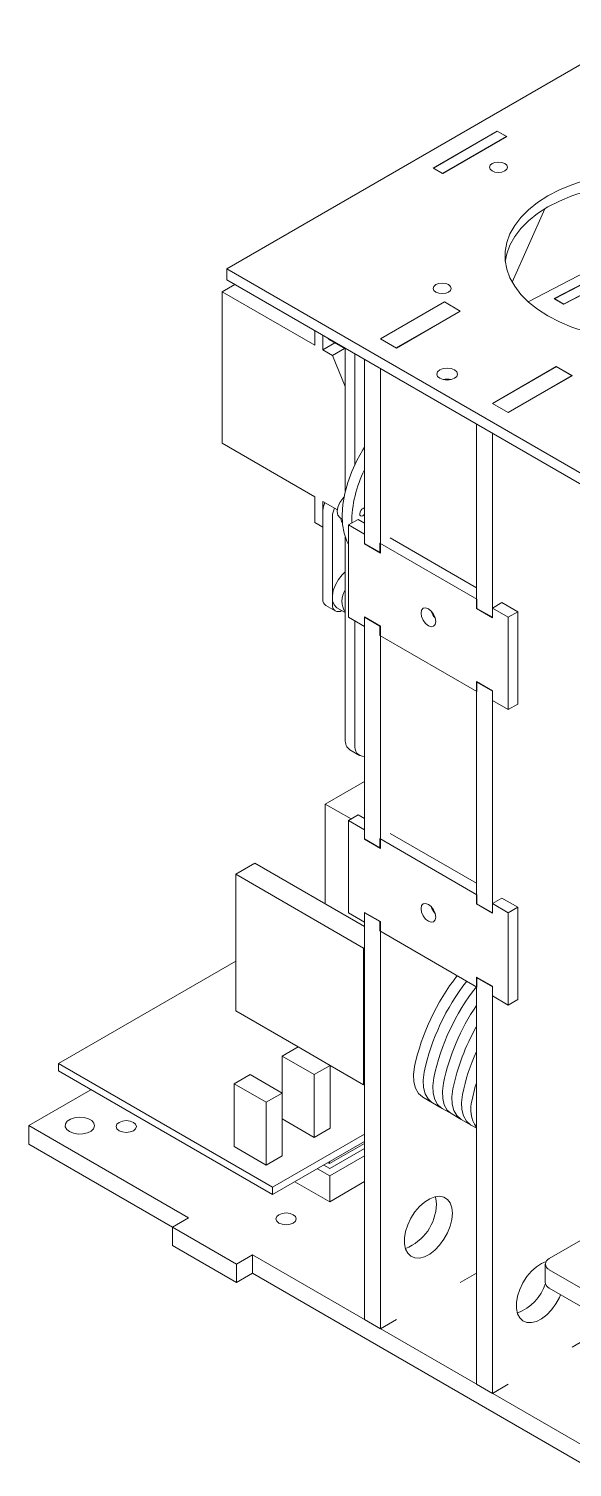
# Model space of a CAD drawing. Header units: millimetres. Extents: x -892 to 1085, y 100 to 1264.
# Drawn here: x 731.1 to 851.3, y 905.5 to 1223.5 of the extents above; entities that cross this region are included whole.
import ezdxf

# ---------------------------------------------------------------- set-up
doc = ezdxf.new("R2010")
doc.units = ezdxf.units.MM

msp = doc.modelspace()

# ---------------------------------------------------------------- linework, layer by layer
at = {"color": 7, "linetype": 'Continuous', "lineweight": 15}
for p, q in [((866.8, 1223.52), (774.88, 1170.46)), ((820.55, 1192.74), (834.7, 1200.91)), ((834.73, 1200.89), (820.59, 1192.72)), ((822.64, 1191.54), (836.78, 1199.7)), ((822.68, 1191.52), (836.82, 1199.68)), ((834.7, 1200.91), (836.82, 1199.68)), ((836.78, 1199.7), (834.73, 1200.89)), ((820.55, 1192.74), (822.68, 1191.52)), ((820.59, 1192.72), (822.64, 1191.54)), ((845.23, 1183.71), (838.01, 1167.52)), ((841.58, 1163.17), (862.89, 1174.23)), ((774.88, 1170.46), (863.97, 1119.02)), ((774.88, 1170.46), (774.88, 1168.01)), ((861.44, 1171.19), (847.32, 1163.86)), ((861.48, 1171.17), (847.36, 1163.84)), ((774.88, 1168.01), (863.97, 1116.57)), ((849.41, 1162.65), (863.53, 1169.99)), ((849.44, 1162.63), (863.57, 1169.97)), ((776.65, 1166.98), (773.89, 1165.39)), ((773.89, 1165.39), (773.89, 1131.91)), ((794.39, 1153.55), (773.89, 1165.39)), ((847.32, 1163.86), (849.44, 1162.63)), ((847.36, 1163.84), (849.41, 1162.65)), ((823.03, 1163.15), (808.89, 1154.99)), ((823.06, 1163.13), (808.92, 1154.96)), ((812.39, 1152.96), (826.53, 1161.13)), ((826.56, 1161.11), (812.42, 1152.94)), ((826.56, 1161.11), (823.03, 1163.15)), ((826.53, 1161.13), (823.06, 1163.13)), ((794.39, 1156.74), (794.39, 1153.55)), ((796.16, 1155.72), (796.16, 1152.53)), ((797.3, 1155.06), (797.66, 1154.76)), ((797.66, 1154.76), (801.11, 1152.77)), ((812.42, 1152.94), (808.89, 1154.99)), ((808.92, 1154.96), (812.39, 1152.96)), ((796.16, 1152.53), (798.84, 1154.08)), ((798.28, 1151.31), (796.16, 1152.53)), ((798.28, 1151.31), (800.96, 1152.85)), ((801.11, 1144.45), (798.28, 1151.31)), ((801.11, 1121.3), (801.11, 1152.86)), ((803.23, 1127.22), (803.23, 1151.64)), ((805.35, 1150.41), (805.35, 1109.67)), ((808.89, 1148.37), (808.89, 1107.63)), ((847.78, 1148.86), (833.64, 1140.7)), ((847.81, 1148.84), (833.67, 1140.68)), ((851.31, 1146.82), (847.78, 1148.86)), ((851.28, 1146.84), (847.81, 1148.84)), ((837.14, 1138.68), (851.28, 1146.84)), ((851.31, 1146.82), (837.17, 1138.66)), ((837.17, 1138.66), (833.64, 1140.7)), ((833.67, 1140.68), (837.14, 1138.68)), ((830.1, 1136.13), (830.1, 1095.38)), ((833.64, 1134.08), (833.64, 1093.34)), ((794.39, 1120.07), (773.89, 1131.91)), ((794.39, 1120.07), (794.39, 1114.36)), ((799.37, 1117.2), (796.16, 1119.05)), ((796.16, 1119.05), (796.16, 1113.34)), ((796.16, 1097.41), (796.16, 1117.01)), ((794.39, 1114.36), (796.16, 1113.34)), ((798.28, 1098.4), (798.28, 1115.79)), ((799.96, 1115.43), (800.41, 1115.18)), ((800.15, 1115.23), (800.16, 1115.32)), ((803.94, 1115.06), (801.82, 1113.83)), ((805.35, 1111.79), (801.82, 1113.83)), ((801.82, 1113.83), (801.82, 1093.42)), ((805.35, 1114.24), (803.94, 1115.06)), ((801.11, 1066.39), (801.11, 1111.1)), ((805.35, 1109.75), (805.35, 1111.79)), ((808.75, 1109.83), (808.75, 1107.79)), ((830.24, 1097.42), (808.75, 1109.83)), ((830.1, 1099.95), (811.01, 1110.97)), ((808.75, 1107.79), (805.35, 1109.75)), ((808.89, 1107.63), (805.35, 1109.67)), ((798.28, 1096.19), (798.28, 1097.25)), ((830.24, 1095.38), (830.24, 1097.42)), ((796.78, 1096.04), (798.9, 1094.82)), ((799.28, 1095.51), (801.11, 1094.46)), ((833.64, 1093.34), (830.1, 1095.38)), ((833.64, 1093.42), (830.24, 1095.38)), ((835.76, 1096.69), (833.64, 1095.46)), ((837.17, 1093.42), (833.64, 1095.46)), ((833.64, 1095.46), (833.64, 1093.42)), ((839.29, 1094.65), (835.76, 1096.69)), ((839.29, 1094.65), (837.17, 1093.42)), ((839.29, 1074.23), (839.29, 1094.65)), ((801.82, 1093.42), (805.35, 1091.38)), ((803.23, 1065.16), (803.23, 1092.6)), ((808.89, 1091.46), (805.35, 1093.5)), ((805.35, 1093.5), (805.35, 1044.34)), ((805.35, 1093.42), (808.75, 1091.46)), ((805.35, 1091.38), (805.35, 1093.42)), ((808.75, 1091.46), (808.75, 1089.42)), ((808.89, 1091.46), (808.89, 1042.3)), ((837.17, 1073.01), (837.17, 1093.42)), ((808.75, 1089.42), (830.24, 1077.01)), ((833.64, 1077.17), (830.1, 1079.21)), ((830.1, 1079.21), (830.1, 1030.06)), ((830.24, 1079.05), (833.64, 1077.09)), ((830.24, 1077.01), (830.24, 1079.05)), ((833.64, 1077.17), (833.64, 1028.02)), ((833.64, 1077.09), (833.64, 1075.05)), ((833.64, 1075.05), (837.17, 1073.01)), ((839.29, 1074.23), (837.17, 1073.01)), ((802.14, 1064.1), (804.27, 1062.87)), ((805.35, 1057.14), (796.69, 1052.14)), ((802.4, 1048.84), (796.69, 1052.14)), ((796.69, 1052.14), (796.69, 1030.09)), ((803.94, 1049.73), (801.82, 1048.51)), ((805.35, 1048.92), (803.94, 1049.73)), ((805.35, 1046.47), (801.82, 1048.51)), ((801.82, 1048.51), (801.82, 1028.09)), ((805.35, 1044.43), (805.35, 1046.47)), ((808.75, 1042.47), (805.35, 1044.43)), ((808.89, 1042.3), (805.35, 1044.34)), ((808.75, 1044.51), (808.75, 1042.47)), ((830.24, 1032.1), (808.75, 1044.51)), ((830.1, 1034.63), (811.01, 1045.65)), ((781.13, 1039.07), (776.89, 1036.62)), ((805.35, 1025.09), (781.13, 1039.07)), ((776.89, 1036.62), (776.89, 1006.41)), ((805.17, 1020.29), (776.89, 1036.62)), ((830.24, 1030.06), (830.24, 1032.1)), ((835.76, 1031.36), (833.64, 1030.14)), ((839.29, 1029.32), (835.76, 1031.36)), ((801.82, 1028.09), (805.35, 1026.05)), ((808.89, 1026.14), (805.35, 1028.18)), ((805.35, 1028.18), (805.35, 938.19)), ((805.35, 1028.09), (808.75, 1026.14)), ((805.35, 1026.05), (805.35, 1028.09)), ((833.64, 1028.02), (830.1, 1030.06)), ((833.64, 1028.1), (830.24, 1030.06)), ((833.64, 1030.14), (833.64, 1028.1)), ((837.17, 1028.1), (833.64, 1030.14)), ((839.29, 1029.32), (837.17, 1028.1)), ((837.17, 1007.68), (837.17, 1028.1)), ((839.29, 1008.91), (839.29, 1029.32)), ((808.75, 1026.14), (808.75, 1024.09)), ((808.75, 1024.09), (830.24, 1011.68)), ((808.89, 1026.14), (808.89, 936.15)), ((805.35, 1020.4), (805.17, 1020.29)), ((805.17, 1020.29), (805.17, 990.08)), ((776.89, 1017.43), (737.65, 994.78)), ((833.64, 1011.85), (830.1, 1013.89)), ((830.1, 1013.89), (830.1, 923.91)), ((830.24, 1013.73), (833.64, 1011.77)), ((830.24, 1011.68), (830.24, 1013.73)), ((833.64, 1011.85), (833.64, 921.87)), ((833.64, 1011.77), (833.64, 1009.73)), ((833.64, 1009.73), (837.17, 1007.68)), ((839.29, 1008.91), (837.17, 1007.68)), ((790.68, 998.45), (776.89, 1006.41)), ((787.14, 996.41), (790.68, 998.45)), ((787.14, 996.41), (787.14, 988.25)), ((794.21, 992.33), (787.14, 996.41)), ((797.75, 994.37), (790.68, 998.45)), ((737.65, 994.78), (737.65, 993.14)), ((737.65, 994.78), (785.02, 967.43)), ((737.65, 993.14), (785.02, 965.79)), ((776.54, 990.29), (780.07, 992.33)), ((787.14, 988.25), (780.07, 992.33)), ((794.21, 992.33), (797.75, 994.37)), ((794.21, 992.33), (794.21, 978.45)), ((805.17, 990.08), (797.75, 994.37)), ((797.75, 994.37), (797.75, 980.49)), ((744.85, 988.99), (731.11, 981.06)), ((783.61, 986.21), (776.54, 990.29)), ((776.54, 990.29), (776.54, 976.41)), ((805.35, 990.18), (805.17, 990.08)), ((783.61, 986.21), (787.14, 988.25)), ((783.61, 986.21), (783.61, 972.33)), ((787.14, 988.25), (787.14, 974.37)), ((818.28, 987.31), (820.41, 986.08)), ((820.41, 986.08), (822.53, 984.86)), ((822.53, 984.86), (824.65, 983.64)), ((824.65, 983.64), (826.77, 982.41)), ((731.11, 981.06), (766.46, 960.64)), ((731.11, 981.06), (731.11, 976.97)), ((794.21, 978.45), (787.14, 982.53)), ((794.21, 978.45), (797.75, 980.49)), ((826.77, 982.41), (830.1, 980.49)), ((731.11, 976.97), (762.93, 958.6)), ((783.61, 972.33), (776.54, 976.41)), ((785.02, 967.43), (805.35, 979.16)), ((785.02, 965.79), (805.35, 977.53)), ((805.35, 977.11), (797.62, 972.65)), ((783.61, 972.33), (787.14, 974.37)), ((797.62, 972.65), (797.62, 973.07)), ((797.67, 971.58), (805.35, 976.02)), ((797.67, 969.95), (805.35, 974.39)), ((794.94, 971.52), (797.67, 969.95)), ((796.36, 972.34), (797.67, 971.58)), ((797.25, 972.86), (797.62, 972.65)), ((797.67, 964.23), (797.67, 969.95)), ((785.02, 967.43), (785.02, 965.79)), ((789.99, 968.66), (797.67, 964.23)), ((797.67, 964.23), (805.35, 968.67)), ((872.82, 967), (846.24, 951.66)), ((766.46, 960.64), (762.93, 958.6)), ((762.93, 958.6), (777.07, 950.44)), ((762.93, 954.52), (762.93, 958.6)), ((762.93, 954.52), (777.07, 946.36)), ((777.07, 950.44), (780.6, 952.48)), ((780.6, 952.48), (858.38, 907.58)), ((780.6, 948.4), (780.6, 952.48)), ((777.07, 946.36), (777.07, 950.44)), ((777.07, 946.36), (780.6, 948.4)), ((780.6, 948.4), (854.85, 905.54)), ((826.56, 946.36), (830.1, 948.4)), ((845.36, 950.44), (845.36, 946.35)), ((846.24, 949.21), (905.41, 915.05)), ((846.24, 945.13), (905.41, 910.97)), ((808.89, 936.15), (805.35, 938.19)), ((808.89, 936.15), (812.42, 938.19)), ((851.31, 932.07), (854.85, 934.11)), ((833.64, 921.87), (830.1, 923.91)), ((833.64, 921.87), (837.17, 923.91))]:
    msp.add_line(p, q, dxfattribs=at)
at = {"color": 7, "linetype": 'Continuous', "lineweight": 15, "flags": 128}
for points in [[(836.39, 1192.09), (836.83, 1192.47), (836.98, 1192.91), (836.83, 1193.35), (836.39, 1193.72), (835.74, 1193.97), (834.98, 1194.06), (834.21, 1193.97), (833.57, 1193.72), (833.13, 1193.35), (832.98, 1192.91), (833.13, 1192.47), (833.57, 1192.09), (834.21, 1191.84), (834.98, 1191.75), (835.74, 1191.84), (836.39, 1192.09)], [(854.17, 1190.03), (851.22, 1189.05), (848.47, 1187.89), (845.94, 1186.58), (843.66, 1185.12), (841.66, 1183.53), (839.96, 1181.83), (838.58, 1180.04), (837.53, 1178.17), (836.82, 1176.25), (836.47, 1174.3), (836.47, 1172.33), (836.82, 1170.38), (837.53, 1168.46), (838.58, 1166.59), (839.96, 1164.8), (841.66, 1163.09), (843.66, 1161.51), (845.94, 1160.05), (848.47, 1158.73), (851.22, 1157.58), (854.17, 1156.6)], [(854.17, 1187.58), (851.22, 1186.6), (848.47, 1185.44), (845.94, 1184.13), (843.66, 1182.67), (841.66, 1181.08), (839.96, 1179.38), (838.58, 1177.59), (837.53, 1175.72), (836.82, 1173.8), (836.49, 1172.09)], [(823.97, 1165.33), (824.4, 1165.7), (824.56, 1166.14), (824.4, 1166.58), (823.97, 1166.96), (823.32, 1167.21), (822.56, 1167.3), (821.79, 1167.21), (821.14, 1166.96), (820.71, 1166.58), (820.56, 1166.14), (820.71, 1165.7), (821.14, 1165.33), (821.79, 1165.07), (822.56, 1164.99), (823.32, 1165.07), (823.97, 1165.33)], [(825.29, 1146.25), (825.79, 1146.68), (825.97, 1147.19), (825.79, 1147.7), (825.29, 1148.13), (824.55, 1148.42), (823.67, 1148.52), (822.79, 1148.42), (822.04, 1148.13), (821.54, 1147.7), (821.37, 1147.19), (821.54, 1146.68), (822.04, 1146.25), (822.79, 1145.96), (823.67, 1145.86), (824.55, 1145.96), (825.29, 1146.25)], [(801.82, 1109.49), (801.44, 1110.25), (800.84, 1112), (800.5, 1113.96), (800.4, 1116.1), (800.57, 1118.38), (800.99, 1120.77), (801.65, 1123.21), (802.54, 1125.67), (803.66, 1128.09), (804.97, 1130.44), (805.35, 1131.06)], [(800.83, 1120), (800.55, 1119.72), (799.91, 1118.81), (799.49, 1117.79), (799.34, 1116.81), (799.49, 1116), (799.91, 1115.47), (799.96, 1115.43)], [(805.35, 1116.16), (805.25, 1116.05), (804.98, 1115.84), (804.71, 1115.77), (804.49, 1115.83), (804.35, 1116.02), (804.31, 1116.31), (804.37, 1116.66), (804.54, 1117.01), (804.78, 1117.31), (805.05, 1117.51), (805.05, 1117.51)], [(805.05, 1117.51), (805.32, 1117.59), (805.35, 1117.59)], [(800.46, 1114.31), (800.28, 1114.59), (800.15, 1115.23)], [(801.11, 1103.46), (800.43, 1102.83), (799.59, 1101.79), (798.93, 1100.6), (798.47, 1099.36), (798.26, 1098.15), (798.31, 1097.07), (798.62, 1096.2), (799.16, 1095.59), (799.28, 1095.51)], [(821.12, 1092.48), (821, 1093.27), (820.64, 1094.08), (820.12, 1094.8), (819.49, 1095.3), (818.87, 1095.51), (818.34, 1095.41), (817.99, 1095.01), (817.87, 1094.36), (817.99, 1093.57), (818.34, 1092.76), (818.87, 1092.04), (819.49, 1091.54), (820.12, 1091.33), (820.64, 1091.43), (821, 1091.83), (821.12, 1092.48)], [(821.12, 1027.16), (821, 1027.95), (820.64, 1028.76), (820.12, 1029.47), (819.49, 1029.97), (818.87, 1030.19), (818.34, 1030.09), (817.99, 1029.68), (817.87, 1029.04), (817.99, 1028.24), (818.34, 1027.43), (818.87, 1026.72), (819.49, 1026.22), (820.12, 1026), (820.64, 1026.1), (821, 1026.51), (821.12, 1027.16)], [(818.28, 987.31), (818.17, 987.38), (817.29, 988.18), (816.66, 989.3), (816.29, 990.7), (816.22, 992.32), (816.44, 994.08)], [(818.56, 992.86), (818.34, 991.09), (818.42, 989.47), (818.78, 988.08), (819.41, 986.95), (820.29, 986.15), (820.41, 986.08)], [(820.41, 986.08), (820.29, 986.15), (819.41, 986.95), (818.78, 988.08), (818.42, 989.47), (818.34, 991.09), (818.56, 992.86)], [(820.69, 991.63), (820.47, 989.87), (820.54, 988.25), (820.9, 986.85), (821.53, 985.73), (822.42, 984.93), (822.53, 984.86)], [(822.53, 984.86), (822.42, 984.93), (821.53, 985.73), (820.9, 986.85), (820.54, 988.25), (820.47, 989.87), (820.69, 991.63)], [(822.81, 990.41), (822.59, 988.64), (822.66, 987.03), (823.02, 985.63), (823.65, 984.5), (824.54, 983.7), (824.65, 983.64)], [(824.65, 983.64), (824.54, 983.7), (823.65, 984.5), (823.02, 985.63), (822.66, 987.03), (822.59, 988.64), (822.81, 990.41)], [(826.77, 982.41), (826.66, 982.48), (825.78, 983.28), (825.14, 984.4), (824.78, 985.8), (824.71, 987.42), (824.93, 989.19)], [(824.93, 989.19), (824.71, 987.42), (824.78, 985.8), (825.14, 984.4), (825.78, 983.28), (826.66, 982.48), (826.77, 982.41)], [(830.1, 990.47), (829.87, 989.68), (829.17, 986.74)], [(829.17, 986.74), (829.87, 989.68), (830.1, 990.47)], [(827.05, 987.96), (826.83, 986.19), (826.9, 984.58), (827.26, 983.18), (827.9, 982.05), (828.78, 981.25), (828.89, 981.19)], [(828.89, 981.19), (828.78, 981.25), (827.9, 982.05), (827.26, 983.18), (826.9, 984.58), (826.83, 986.19), (827.05, 987.96)], [(740.12, 979.73), (740.99, 979.37), (742.02, 979.19), (743.09, 979.22), (744.08, 979.44), (744.9, 979.84), (745.45, 980.37), (745.67, 980.98), (745.53, 981.59), (745.06, 982.15), (744.31, 982.58), (743.35, 982.85), (742.28, 982.93), (741.24, 982.8), (740.32, 982.49), (739.63, 982.02), (739.24, 981.44), (739.19, 980.82), (739.5, 980.23), (740.12, 979.73)], [(751.08, 979.93), (751.81, 979.65), (752.67, 979.55), (753.53, 979.65), (754.26, 979.93), (754.75, 980.35), (754.92, 980.85), (754.75, 981.35), (754.26, 981.77), (753.53, 982.05), (752.67, 982.15), (751.81, 982.05), (751.08, 981.77), (750.59, 981.35), (750.42, 980.85), (750.59, 980.35), (751.08, 979.93)], [(824.8, 961.67), (824.67, 962.91), (824.31, 963.96), (823.72, 964.75), (822.93, 965.26), (821.98, 965.45), (820.91, 965.33), (819.78, 964.89), (818.64, 964.15), (817.53, 963.16), (816.52, 961.96), (815.64, 960.6), (814.95, 959.14), (814.47, 957.66), (814.22, 956.23), (814.22, 954.9), (814.47, 953.75), (814.95, 952.83), (815.64, 952.17), (816.52, 951.82), (817.53, 951.78), (818.64, 952.07), (819.78, 952.66), (820.91, 953.52), (821.98, 954.63), (822.93, 955.92), (823.72, 957.34), (824.31, 958.81), (824.67, 960.28), (824.8, 961.67)], [(821.26, 963.71), (821.14, 964.95), (821.03, 965.36)], [(786.44, 959.52), (787.17, 959.24), (788.03, 959.14), (788.89, 959.24), (789.62, 959.52), (790.11, 959.94), (790.28, 960.44), (790.11, 960.94), (789.62, 961.36), (788.89, 961.64), (788.03, 961.74), (787.17, 961.64), (786.44, 961.36), (785.95, 960.94), (785.78, 960.44), (785.95, 959.94), (786.44, 959.52)], [(845.52, 951), (844.53, 950.6), (843.38, 949.87), (842.28, 948.88), (841.27, 947.67), (840.39, 946.31), (839.7, 944.85), (839.22, 943.37), (838.97, 941.94), (838.97, 940.61), (839.22, 939.46), (839.7, 938.54), (840.39, 937.89), (841.27, 937.53), (842.28, 937.5), (843.38, 937.78), (844.53, 938.37), (845.66, 939.24), (846.73, 940.34), (847.68, 941.63), (848.46, 943.05), (848.74, 943.68)]]:
    msp.add_lwpolyline(points, dxfattribs=at)
at = {"color": 7, "linetype": 'Continuous', "lineweight": 15}
for centre, radius, start, end in [((823.67, 1142.25), 3.82, 76.5422, 103.4578), ((829.39, 1114), 26.86, 153.4786, 179.4851), ((800.38, 1116.88), 4.22, 153.0869, 178.2132), ((802.5, 1115.65), 4.22, 153.0869, 178.2132), ((797.63, 1097.25), 1.48, 173.7012, 234.9867), ((805.01, 1097.01), 4.64, 147.3362, 212.6638), ((799.56, 1095.97), 1.3, 170.3419, 305.5666), ((823.77, 1095.89), 3.81, 196.5173, 223.4773), ((803.56, 1066.12), 2.46, 173.7012, 234.9867), ((805.35, 1064.8), 2.15, 170.2575, 269.9851), ((823.77, 1030.56), 3.81, 196.5173, 223.4773), ((864.93, 983.65), 49.6, 141.9595, 167.854), ((867.05, 982.42), 49.6, 141.9595, 167.854), ((869.17, 981.2), 49.59, 141.9776, 167.8541), ((870.44, 980.31), 48.69, 145.9382, 168.0264), ((871.7, 979.35), 47.8, 150.5051, 168.1293), ((871.41, 979.46), 47.49, 150.4475, 168.1869), ((872.05, 978.67), 45.95, 155.9158, 168.3354), ((835.64, 984.66), 6.79, 162.22, 215.3817), ((835.9, 984.7), 7.03, 163.1965, 214.4053), ((810.59, 963.86), 10.67, 291.0097, 359.2013), ((846.7, 950.44), 1.31, 110.7834, 249.2166), ((835.5, 949.31), 10.37, 290.7104, 342.2976), ((846.86, 946.5), 1.51, 185.6948, 245.6253)]:
    msp.add_arc(centre, radius, start, end, dxfattribs=at)

doc.saveas('drawing.dxf')
